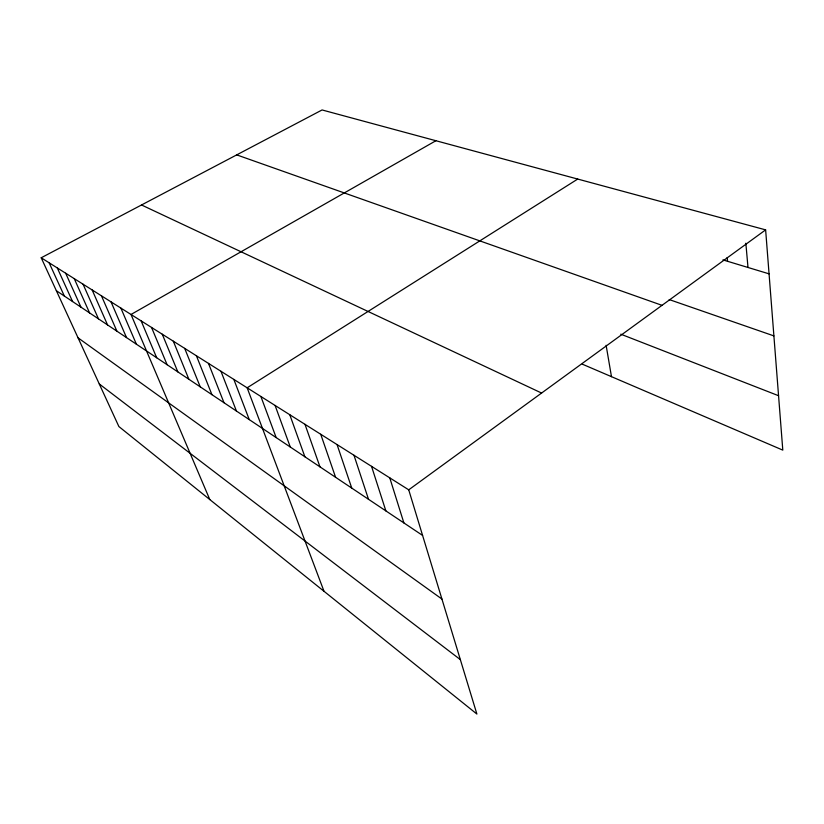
<?xml version="1.0" encoding="UTF-8"?>
<svg xmlns="http://www.w3.org/2000/svg" width="824" height="824" viewBox="0 0 824 824"><rect width="100%" height="100%" fill="white"/><g stroke="black" fill="none" stroke-linecap="round" stroke-linejoin="round"><path stroke-width="1.24" d="M765.63 229.865L322.081 109.953L41.2 257.778L408.725 489.827L765.63 229.865L782.8 450.12L582.269 364.146M577.717 179.065L247.138 387.805L324.007 591.271M435.896 140.729L131.006 314.48L209.801 499.571M722.916 259.89L769.06 273.846M669.201 299.565L773.901 335.904M236.715 154.881L662.022 305.333M620.791 334.183L778.556 395.716M141.522 204.98L541.595 393.048M56.362 290.718L422.588 535.425M78.053 337.84L441.932 599.058M99.282 383.963L460.338 659.612M41.2 257.778L118.883 426.554L476.89 714.048L408.725 489.827M49.141 262.794L64.354 296.063M57.299 267.944L72.564 301.543M65.663 273.218L80.968 307.167M74.253 278.646L89.6 312.935M83.07 284.218L98.468 318.847M92.134 289.935L107.563 324.934M101.445 295.816L116.915 331.176M111.024 301.862L126.515 337.593M120.87 308.083L136.393 344.195M141.131 320.876L156.684 357.75M151.544 327.447L167.107 364.713M162.266 334.214L177.83 371.882M173.308 341.188L188.871 379.256M184.679 348.367L200.232 386.847M196.411 355.772L211.933 394.665M208.493 363.405L223.994 402.73M220.966 371.284L236.437 411.042M233.841 379.411L249.26 419.612M260.878 396.478L276.164 437.585M275.082 405.449L290.285 447.02M289.78 414.719L304.88 456.774M304.983 424.319L319.969 466.858M320.732 434.269L335.584 477.292M337.057 444.569L351.755 488.096M353.98 455.26L368.503 499.282M371.542 466.343L385.869 510.89M389.773 477.858L403.884 522.921M606.124 345.308L611.48 376.671M727.201 257.521L727.571 261.301M745.844 243.214L747.996 267.47"/></g></svg>
